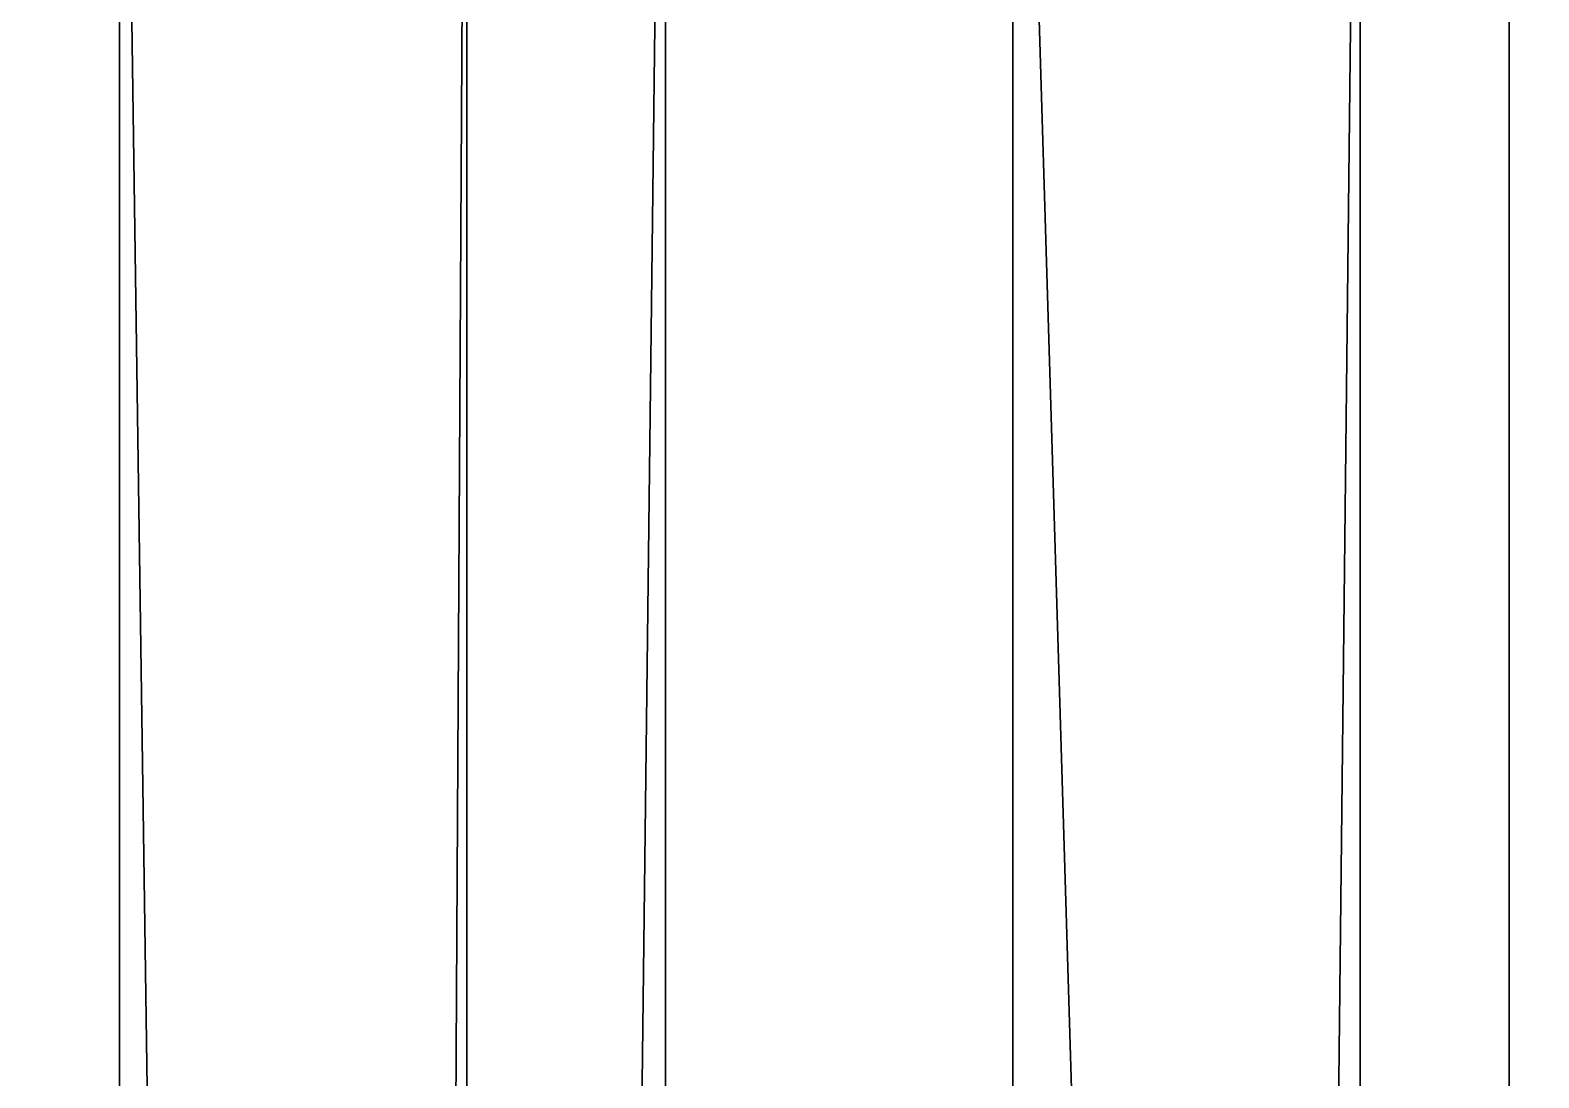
# Model space of a CAD drawing. Header units: millimetres. Extents: x 963 to 2563, y 1239 to 1839.
# Drawn here: x 1042.5273 to 1042.8161, y 1518.6654 to 1518.8659 of the extents above; entities that cross this region are included whole.
import ezdxf

# ---------------------------------------------------------------- set-up
doc = ezdxf.new("R2010")
doc.units = ezdxf.units.MM
doc.header["$LTSCALE"] = 25.4
doc.layers.get('0').update_dxf_attribs({"true_color": 0xffffff})

# ---------------------------------------------------------------- blocks, each defined once
blk = doc.blocks.new('Component#91')
at = {"color": 0}
for p, q in [((8240.69557, 16268.86004, 294.79991), (8240.69557, 16256.86004, 294.79991)), ((8240.69557, 16268.86004, 294.79991), (8240.69557, 16256.86004, 294.79991)), ((8240.76207, 16268.86004, 292.1209), (8240.76207, 16256.86004, 292.1209)), ((8240.76207, 16268.86004, 292.1209), (8240.76207, 16256.86004, 292.1209)), ((8240.80007, 16268.86004, 1022.59413), (8240.80007, 16256.86004, 1022.59413)), ((8240.80007, 16268.86004, 1022.59413), (8240.80007, 16256.86004, 1022.59413)), ((8240.86657, 16268.86004, 297.47891), (8240.86657, 16256.86004, 297.47891)), ((8240.86657, 16268.86004, 297.47891), (8240.86657, 16256.86004, 297.47891)), ((8240.93307, 16268.86004, 1019.97022), (8240.93307, 16256.86004, 1019.97022)), ((8240.93307, 16268.86004, 1019.97022), (8240.93307, 16256.86004, 1019.97022)), ((8240.96157, 16268.86004, 1034.71234), (8240.96157, 16256.86004, 1034.71234)), ((8240.96157, 16268.86004, 1034.71234), (8240.96157, 16256.86004, 1034.71234))]:
    blk.add_line(p, q, dxfattribs=at)
mesh = blk.add_polyface(dxfattribs=at)
corners = [(9031.08952, 16268.86004, -721.75555), (8161.08952, 16256.86004, -721.75555), (8161.08952, 16268.86004, -721.75555), (9031.08952, 16256.86004, -721.75555)]
mesh.append_faces([[corners[k] for k in face] for face in [(0, 1, 2), (1, 0, 3)]], dxfattribs={"vtx0": -1, "color": 0})
mesh = blk.add_polyface(dxfattribs=at)
corners = [(9031.08952, 16256.86004, 1278.24445), (8161.08952, 16268.86004, 1278.24445), (8161.08952, 16256.86004, 1278.24445), (9031.08952, 16268.86004, 1278.24445)]
mesh.append_faces([[corners[k] for k in face] for face in [(0, 1, 2), (1, 0, 3)]], dxfattribs={"vtx0": -1, "color": 0})
mesh = blk.add_polyface(dxfattribs=at)
corners = [(8240.48657, 16268.86004, 1034.21264), (8240.96157, 16256.86004, 1034.71234), (8240.48657, 16256.86004, 1034.21264), (8240.96157, 16268.86004, 1034.71234)]
mesh.append_faces([[corners[k] for k in face] for face in [(0, 1, 2), (1, 0, 3)]], dxfattribs={"vtx0": -1, "color": 0})
mesh = blk.add_polyface(dxfattribs=at)
corners = [(8240.80007, 16268.86004, 1022.59413), (8240.65757, 16256.86004, 1025.21803), (8240.80007, 16256.86004, 1022.59413), (8240.65757, 16268.86004, 1025.21803)]
mesh.append_faces([[corners[k] for k in face] for face in [(0, 1, 2), (1, 0, 3)]], dxfattribs={"vtx0": -1, "color": 0})
mesh = blk.add_polyface(dxfattribs=at)
corners = [(8240.76207, 16268.86004, 292.1209), (8240.69557, 16256.86004, 294.79991), (8240.76207, 16256.86004, 292.1209), (8240.69557, 16268.86004, 294.79991)]
mesh.append_faces([[corners[k] for k in face] for face in [(0, 1, 2), (1, 0, 3)]], dxfattribs={"vtx0": -1, "color": 0})
mesh = blk.add_polyface(dxfattribs=at)
corners = [(8240.69557, 16268.86004, 294.79991), (8240.86657, 16256.86004, 297.47891), (8240.69557, 16256.86004, 294.79991), (8240.86657, 16268.86004, 297.47891)]
mesh.append_faces([[corners[k] for k in face] for face in [(0, 1, 2), (1, 0, 3)]], dxfattribs={"vtx0": -1, "color": 0})
mesh = blk.add_polyface(dxfattribs=at)
corners = [(8241.05657, 16268.86004, 289.4514), (8240.76207, 16256.86004, 292.1209), (8241.05657, 16256.86004, 289.4514), (8240.76207, 16268.86004, 292.1209)]
mesh.append_faces([[corners[k] for k in face] for face in [(0, 1, 2), (1, 0, 3)]], dxfattribs={"vtx0": -1, "color": 0})
mesh = blk.add_polyface(dxfattribs=at)
corners = [(8240.93307, 16268.86004, 1019.97022), (8240.80007, 16256.86004, 1022.59413), (8240.93307, 16256.86004, 1019.97022), (8240.80007, 16268.86004, 1022.59413)]
mesh.append_faces([[corners[k] for k in face] for face in [(0, 1, 2), (1, 0, 3)]], dxfattribs={"vtx0": -1, "color": 0})
mesh = blk.add_polyface(dxfattribs=at)
corners = [(8240.86657, 16268.86004, 297.47891), (8241.22757, 16256.86004, 302.63742), (8240.86657, 16256.86004, 297.47891), (8241.22757, 16268.86004, 302.63742)]
mesh.append_faces([[corners[k] for k in face] for face in [(0, 1, 2), (1, 0, 3)]], dxfattribs={"vtx0": -1, "color": 0})
mesh = blk.add_polyface(dxfattribs=at)
corners = [(8241.03757, 16268.86004, 1017.34632), (8240.93307, 16256.86004, 1019.97022), (8241.03757, 16256.86004, 1017.34632), (8240.93307, 16268.86004, 1019.97022)]
mesh.append_faces([[corners[k] for k in face] for face in [(0, 1, 2), (1, 0, 3)]], dxfattribs={"vtx0": -1, "color": 0})
mesh = blk.add_polyface(dxfattribs=at)
corners = [(8241.57907, 16268.86004, 1035.13889), (8240.96157, 16256.86004, 1034.71234), (8240.96157, 16268.86004, 1034.71234), (8241.57907, 16256.86004, 1035.13889)]
mesh.append_faces([[corners[k] for k in face] for face in [(0, 1, 2), (1, 0, 3)]], dxfattribs={"vtx0": -1, "color": 0})
blk = doc.blocks.new('export.dwg#1')
at = {"color": 0}
blk.add_blockref('Component#91', (-8161.08952, -15988.86004, 746.75555), dxfattribs=at)

msp = doc.modelspace()

# ---------------------------------------------------------------- block references
at = {"color": 0}
msp.add_blockref('export.dwg#1', (962.93833, 1239.03637), dxfattribs=at)

doc.saveas('drawing.dxf')
